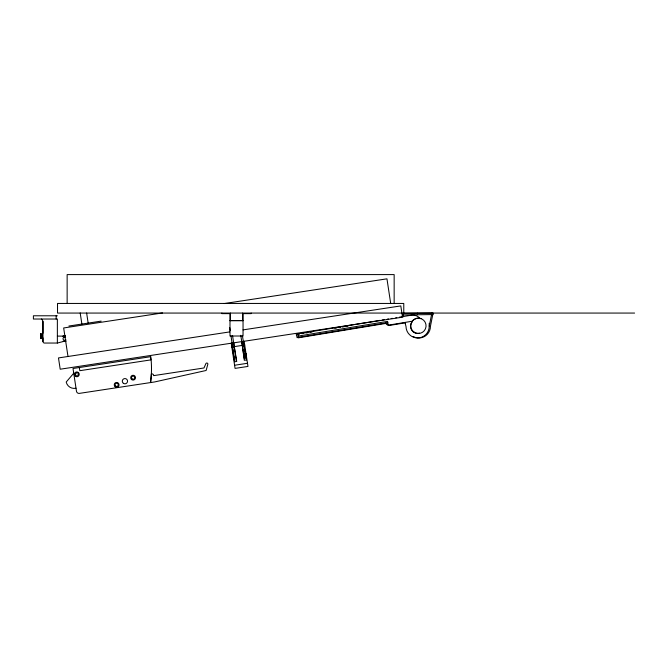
<?xml version="1.0" encoding="UTF-8"?>
<svg xmlns="http://www.w3.org/2000/svg" width="668" height="668" viewBox="0 0 668 668"><rect width="100%" height="100%" fill="white"/><g stroke="black" fill="none" stroke-linecap="round" stroke-linejoin="round"><path stroke-width="1" d="M40.548 337.323L42.151 337.323L42.151 338.551L40.548 338.551L40.548 336.288L41.349 335.904L40.548 335.904L40.548 333.666L42.142 333.666L42.151 337.833M405.025 322.627L406.002 326.485A11.623 11.623 0 0 0 417.759 337.966A11.623 11.623 0 0 0 429.24 326.201L431.87 313.016M403.555 316.832L403.046 313.375L433.089 313.041L430.451 326.226A11.623 11.623 0 0 1 413.15 336.505M73.739 373.228L66.19 382.046A8.225 8.225 0 0 0 73.881 388.409L76.01 388.217M412.173 321.358L412.298 321.216A5.152 5.152 0 0 1 414.536 319.279A6.822 6.822 0 0 1 419.972 318.385A9.31 9.31 0 0 0 411.087 315.246L399.347 317.183M63.669 337.398L63.377 337.691A1.653 1.653 0 0 0 63.36 339.678L63.652 339.979A1.578 1.578 0 0 0 65.598 339.995L65.89 339.703M62.6 336.455L63.201 335.979A2.856 2.856 0 0 1 65.397 335.687M42.944 337.833L42.944 341.323A1.795 1.795 0 0 0 44.18 343.043L57.364 343.043L65.38 340.972A3.106 3.106 0 0 0 65.715 340.655M380.15 320.339L296.283 334.134L296.642 336.346L387.59 321.383L388.217 325.182L412.298 321.216M382.171 320.005L384.192 319.671M387.223 319.17L388.551 318.953M391.122 318.536L392.358 318.327M395.773 317.768L396.8 317.601M297.728 334.351L299.548 334.05M301.819 333.674L303.882 333.34M305.944 332.998L307.998 332.656M310.019 332.33L312.123 331.979M334.777 328.255L336.839 327.913M339.444 327.487L340.288 327.345M342.317 327.011L344.346 326.677M346.049 326.401L348.07 326.067M296.851 337.607L387.799 322.652M298.112 337.858L386.814 323.262M405.518 322.786L389.477 325.425A4.142 4.142 0 0 1 388.392 324.974M68.888 326.026L101.144 321.124M162.499 312.941L63.66 327.963L67.994 356.487M224.281 303.548L386.956 278.832L390.671 303.28M229.642 331.921L58.483 357.931L60.203 369.212L402.512 317.191L400.8 305.911L243.027 329.883M233.708 343.243L236.739 361.455L234.56 361.789L231.729 343.143M241.791 342.016L244.304 360.303L246.484 359.977L243.361 341.774M232.239 344.129L233.8 343.886M241.891 342.659L243.461 342.417M231.813 346.993L232.305 346.917M234.476 346.592L242.05 345.439M244.221 345.106L244.713 345.03M232.689 347.101L234.251 346.859M242.342 345.632L243.912 345.398M232.714 347.243L234.276 347.009M242.367 345.782L243.929 345.54M242.417 346.099L243.979 345.865M243.01 349.999L244.571 349.756M233.374 351.627L234.944 351.393M243.035 350.157L244.597 349.923M245.148 353.572L245.991 353.439M245.164 353.631L245.999 353.506M245.189 353.815L246.033 353.689M245.231 354.107L246.074 353.973M245.356 354.917L246.2 354.8M246.258 355.209L244.964 355.409L246.342 355.735M233.366 357.23L233.858 357.155M245.782 355.343L246.267 355.267M234.293 357.664L235.862 357.43M243.945 356.203L245.515 355.96M245.565 356.311L246.409 356.178M246.058 357.171L246.55 357.104M234.585 365.246L247.486 363.283M403.063 314.904L433.106 314.57M634.6 313.067L57.523 313.067L57.523 303.447L403.773 303.447L403.773 313.067M57.364 315.78L33.4 315.78L33.4 319.028L57.364 319.028L57.364 343.043M229.992 320.548L243.043 320.531M229.992 320.715L243.043 320.715M42.142 334.885L40.548 334.885L40.548 333.666M57.364 336.104L65.38 336.104M419.153 318.193L421.107 318.653M63.201 341.097L63.894 341.39A2.856 2.856 0 0 0 66.099 341.097M243.628 354.057L244.171 354.616M297.886 333.866L298.254 336.079M244.137 341.256L247.962 366.431L235.061 368.394L231.237 343.218M242.384 335.353L245.907 358.566M240.772 335.319L244.346 358.799M232.531 335.52L236.33 360.52M229.725 327.596L230.193 330.66M230.969 335.787L234.76 360.753M150.417 356.729L150.901 359.885L79.818 370.69L79.333 367.534M86.631 313.008L88.159 323.095M80.185 312.95L81.872 324.047M429.207 323.295L429.24 326.201M417.458 313.2L417.475 314.72M41.349 319.028A3.791 3.791 0 0 1 42.936 321.475L42.952 341.507M40.548 336.288L40.548 338.551M394.153 303.447L394.153 274.59L67.142 274.59L67.142 303.447M251.135 313.067L251.135 313.626L243.043 313.626L243.043 336.012L229.992 336.012L229.992 313.626L221.901 313.626L221.901 313.067M242.651 313.067L242.651 320.531M230.393 313.067L230.393 320.531M56.17 315.78L56.17 319.028M42.944 321.475L42.944 333.29M63.669 337.499A1.578 1.578 0 0 1 65.614 337.515M419.537 333.165A7.081 7.081 0 0 1 412.548 321.4M387.69 324.439A4.142 4.142 0 0 1 387.482 324.231M387.114 323.771A4.142 4.142 0 0 1 386.956 323.521M388.217 325.182A4.142 4.142 0 0 1 385.553 323.02M151.369 373.946L150.576 382.564A105.31 105.31 0 0 0 150.809 356.67L73.012 368.494L76.469 391.223A2.572 2.572 0 0 0 79.4 393.377L154.65 381.946L206.128 370.481L207.756 364.536A1.044 1.044 0 0 0 207.706 363.501L207.531 363.292A1.044 1.044 0 0 0 205.903 363.584L203.99 367.976L153.69 375.625A1.795 1.795 0 0 0 151.369 373.946M75.259 374.239C78.69 380.618 79.575 368.377 75.259 374.239M246.133 354.349L245.29 354.483L246.133 354.357M115.698 386.129A1.595 1.595 0 0 0 118.236 385.019A1.595 1.595 0 0 0 116.007 383.374A1.595 1.595 0 0 0 115.698 386.129M132.039 378.881A1.595 1.595 0 0 0 134.66 377.996A1.595 1.595 0 0 0 132.581 376.167A1.595 1.595 0 0 0 132.039 378.881M75.593 376.385A2.396 2.396 0 0 0 79.233 374.397A2.396 2.396 0 0 0 75.693 372.235A2.396 2.396 0 0 0 75.593 376.385M131.671 379.608A2.396 2.396 0 0 0 135.47 377.946A2.396 2.396 0 0 0 132.13 375.483A2.396 2.396 0 0 0 131.671 379.608M115.113 386.68A2.396 2.396 0 0 0 119.004 385.252A2.396 2.396 0 0 0 115.823 382.589A2.396 2.396 0 0 0 115.113 386.68M123.363 383.298A2.622 2.622 0 0 0 127.53 381.478A2.622 2.622 0 0 0 123.864 378.781A2.622 2.622 0 0 0 123.363 383.298M413.935 332.046A7.665 7.665 0 0 0 426.025 326.577A7.665 7.665 0 0 0 415.245 318.845A7.665 7.665 0 0 0 413.935 332.046"/></g></svg>
